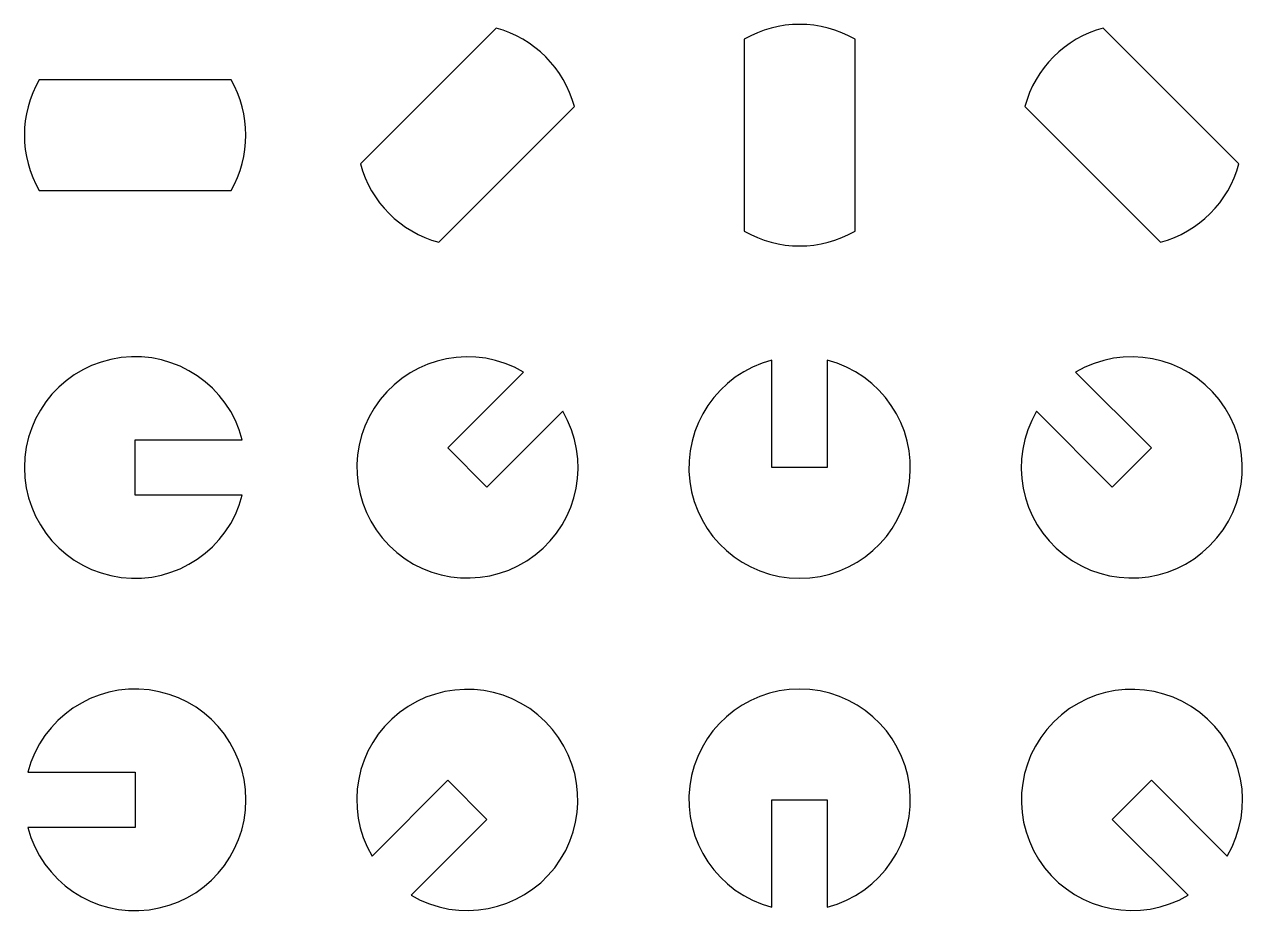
# Model space of a CAD drawing. Header units: millimetres. Extents: x -10 to 100, y -10 to 70.
import ezdxf

# ---------------------------------------------------------------- set-up
doc = ezdxf.new("R2010")
doc.units = ezdxf.units.MM
doc.layers.get('0').update_dxf_attribs({"color": 250, "linetype": 'CONTINUOUS'})

msp = doc.modelspace()

# ---------------------------------------------------------------- linework, layer by layer
for points in [[(20.34, 57.41, 0.267949), (27.41, 50.34), (39.66, 62.59, 0.267949), (32.59, 69.66)], [(55, 68.66), (55, 51.34, 0.267949), (65, 51.34), (65, 68.66, 0.267949)], [(80.34, 62.59), (92.59, 50.34, 0.267949), (99.66, 57.41), (87.41, 69.66, 0.267949)], [(-8.66, 65, 0.267949), (-8.66, 55), (8.66, 55, 0.267949), (8.66, 65)], [(9.68, 32.5, 7.872983), (9.68, 27.5), (0, 27.5), (0, 32.5)], [(35.08, 38.61, 7.872983), (38.61, 35.08), (31.77, 28.23), (28.23, 31.77)], [(57.5, 39.68, 7.872983), (62.5, 39.68), (62.5, 30), (57.5, 30)], [(81.39, 35.08, 7.872983), (84.92, 38.61), (91.77, 31.77), (88.23, 28.23)], [(-9.68, -2.5, 7.872983), (-9.68, 2.5), (0, 2.5), (0, -2.5)], [(24.92, -8.61, 7.872983), (21.39, -5.08), (28.23, 1.77), (31.77, -1.77)], [(62.5, -9.68, 7.872983), (57.5, -9.68), (57.5, 0), (62.5, 0)], [(98.61, -5.08, 7.872983), (95.08, -8.61), (88.23, -1.77), (91.77, 1.77)]]:
    msp.add_lwpolyline(points, format="xyb", close=True)

doc.saveas('drawing.dxf')
